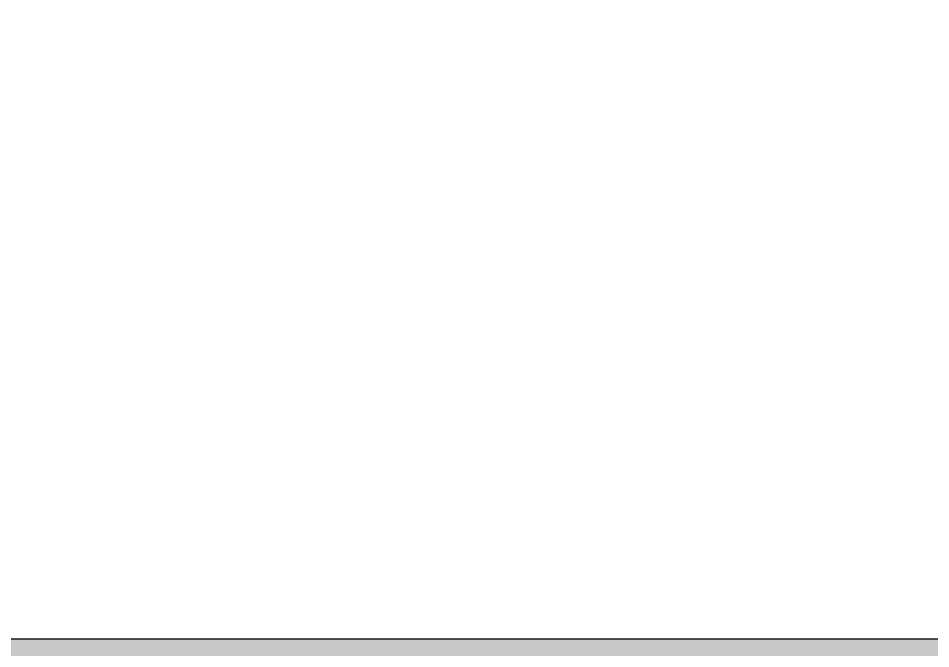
# Model space of a CAD drawing. Header units: millimetres. Extents: x -60946 to 138510, y -262288 to 24501.
# Drawn here: x 49392.3 to 49488.3, y -194624.5 to -194558.1 of the extents above; entities that cross this region are included whole.
import ezdxf

# ---------------------------------------------------------------- set-up
doc = ezdxf.new("R2010")
doc.units = ezdxf.units.MM
doc.layers.add('2)Тип-4', color=7, linetype='Continuous', lineweight=30, true_color=0x0080c0)
doc.layers.add('Размеры', color=7, linetype='Continuous', lineweight=9)
doc.layers.add('Стены внутренние', color=7, linetype='Continuous', lineweight=18)
doc.styles.add('GOST Common_3', font='', dxfattribs={"width": 0.9, "height": 200})
doc.styles.get('GOST Common_3').set_extended_font_data('GOST Common')
doc.dimstyles.new('ADSK_Основной_2_0', dxfattribs={"dimscale": 304.8, "dimtxt": 201.142999, "dimasz": 0.463911, "dimexe": 0.328084, "dimexo": 0.328084, "dimgap": 0.164042, "dimtad": 1, "dimdec": 3, "dimrnd": 0.001, "dimdsep": 46, "dimtxsty": 'GOST Common_3', "dimblk1": 'OBLIQUE', "dimblk2": 'OBLIQUE', "dimsah": 1, "dimcen": 0.09, "dimdle": 0.328084, "dimazin": 2, "dimtfac": 1, "dimtdec": 4, "dimtix": 1, "dimtmove": 0, "dimatfit": 3, "dimfxl": 1, "dimtvp": 1, "dimtolj": 1, "dimtzin": 0, "dimlwd": 20, "dimlwe": 20, "dimarcsym": 2})
doc.dimstyles.new('ADSK_Основной_2_0_2', dxfattribs={"dimscale": 304.8, "dimtxt": 201.142999, "dimasz": 0.463911, "dimexe": 0.328084, "dimexo": 0.328084, "dimgap": 0.164042, "dimtad": 1, "dimdec": 3, "dimrnd": 0.001, "dimdsep": 46, "dimtxsty": 'GOST Common_3', "dimblk1": 'OBLIQUE', "dimblk2": 'OBLIQUE', "dimsah": 1, "dimcen": 0.09, "dimdle": 0.328084, "dimazin": 2, "dimtfac": 1, "dimtdec": 4, "dimtix": 1, "dimtmove": 0, "dimatfit": 3, "dimfxl": 1, "dimtvp": 1, "dimtolj": 1, "dimtzin": 0, "dimlwd": 20, "dimlwe": 20, "dimarcsym": 2})

# ---------------------------------------------------------------- blocks, each defined once
blk = doc.blocks.new('_Oblique')
at = {"color": 0, "linetype": 'ByBlock', "lineweight": -2}
blk.add_line((-0.5, -0.5), (0.5, 0.5), dxfattribs=at)
blk = doc.blocks.new('*D6250')
at = {"layer": 'Defpoints', "color": 0, "transparency": 16777216}
for p in [(49364.362, -194251.406), (48704.362, -194623.491), (49364.362, -194623.491)]:
    blk.add_point(p, dxfattribs=at)
at = {"layer": 'Размеры', "color": 0, "lineweight": 20, "transparency": 16777216}
for p, q in [((48704.362, -194523.491), (48704.362, -194151.406)), ((49364.362, -194523.491), (49364.362, -194151.406)), ((48604.362, -194251.406), (49464.362, -194251.406))]:
    blk.add_line(p, q, dxfattribs=at)
at = {"layer": 'Размеры', "color": 0, "lineweight": 20, "transparency": 16777216, "xscale": 141.4, "yscale": 141.4, "zscale": 141.4, "rotation": 180}
blk.add_blockref('_Oblique', (48704.362, -194251.406), dxfattribs=at)
at = {"layer": 'Размеры', "color": 0, "lineweight": 20, "transparency": 16777216, "xscale": 141.4, "yscale": 141.4, "zscale": 141.4}
blk.add_blockref('_Oblique', (49364.362, -194251.406), dxfattribs=at)
at = {"layer": 'Размеры', "color": 0, "lineweight": 9, "transparency": 16777216, "insert": (49034.362, -194101.406), "char_height": 200, "width": 454.10589, "attachment_point": 5, "style": 'GOST Common_3'}
blk.add_mtext('\\A1;660', dxfattribs=at)
blk = doc.blocks.new('*D6251')
at = {"layer": 'Defpoints', "color": 0, "transparency": 16777216}
for p in [(49584.362, -193694.418), (49584.362, -194151.421), (49364.362, -194623.491)]:
    blk.add_point(p, dxfattribs=at)
at = {"layer": 'Размеры', "color": 0, "lineweight": 20, "transparency": 16777216}
for p, q in [((49364.362, -194523.491), (49364.362, -193594.418)), ((49584.362, -194051.421), (49584.362, -193594.418)), ((49364.362, -193694.418), (48660.104, -193694.418)), ((49584.362, -193694.418), (49264.362, -193694.418))]:
    blk.add_line(p, q, dxfattribs=at)
at = {"layer": 'Размеры', "color": 0, "lineweight": 20, "transparency": 16777216, "xscale": 141.4, "yscale": 141.4, "zscale": 141.4, "rotation": 180}
blk.add_blockref('_Oblique', (49364.362, -193694.418), dxfattribs=at)
at = {"layer": 'Размеры', "color": 0, "lineweight": 20, "transparency": 16777216, "xscale": 141.4, "yscale": 141.4, "zscale": 141.4}
blk.add_blockref('_Oblique', (49584.362, -193694.418), dxfattribs=at)
at = {"layer": 'Размеры', "color": 0, "lineweight": 9, "transparency": 16777216, "insert": (48714.48, -193377.751), "char_height": 200, "width": 454.10589, "attachment_point": 1, "line_spacing_factor": 1.022761, "style": 'GOST Common_3'}
blk.add_mtext('\\A1;220', dxfattribs=at)

msp = doc.modelspace()

# ---------------------------------------------------------------- hatches: boundary and pattern name
at = {"layer": '2)Тип-4', "true_color": 0x000080, "transparency": 33554687}
h = msp.add_hatch(color=176, dxfattribs=at)
h.paths.add_polyline_path([(48659.3615, -194648.4914), (48704.3615, -194648.4914), (48704.3615, -194623.4914), (48609.3615, -194623.4914), (48609.3615, -194648.4914)])
h.paths.add_polyline_path([(49364.3615, -194648.4914), (49584.3615, -194648.4914), (49584.3615, -194623.4914), (49364.3615, -194623.4914)])

# ---------------------------------------------------------------- linework, layer by layer
at = {"layer": 'Стены внутренние', "lineweight": 5}
msp.add_line((49584.3615, -194623.4914), (49364.3615, -194623.4914), dxfattribs=at)

# ---------------------------------------------------------------- dimensions: what is measured, and where the dimension line sits
at = {"layer": 'Размеры', "lineweight": 9}
dim = msp.add_linear_dim(base=(49584.3615, -193694.4179), p1=(49364.3615, -194623.4914), p2=(49584.3615, -194151.4213), dimstyle='ADSK_Основной_2_0', override={"dimpost": '<>', "dimfxl": 520.81683}, dxfattribs=at)
dim.commit()
dim.dimension.update_dxf_attribs({"geometry": '*D6251', "text_midpoint": (48941.5329, -193694.4179), "dimtype": 160})
dim = msp.add_linear_dim(base=(49364.3615, -194251.4062), p1=(48704.3615, -194623.4914), p2=(49364.3615, -194623.4914), dimstyle='ADSK_Основной_2_0_2', override={"dimpost": '<>', "dimfxl": 660}, dxfattribs=at)
dim.commit()
dim.dimension.update_dxf_attribs({"geometry": '*D6250', "text_midpoint": (49034.3615, -194101.4062)})

doc.saveas('drawing.dxf')
